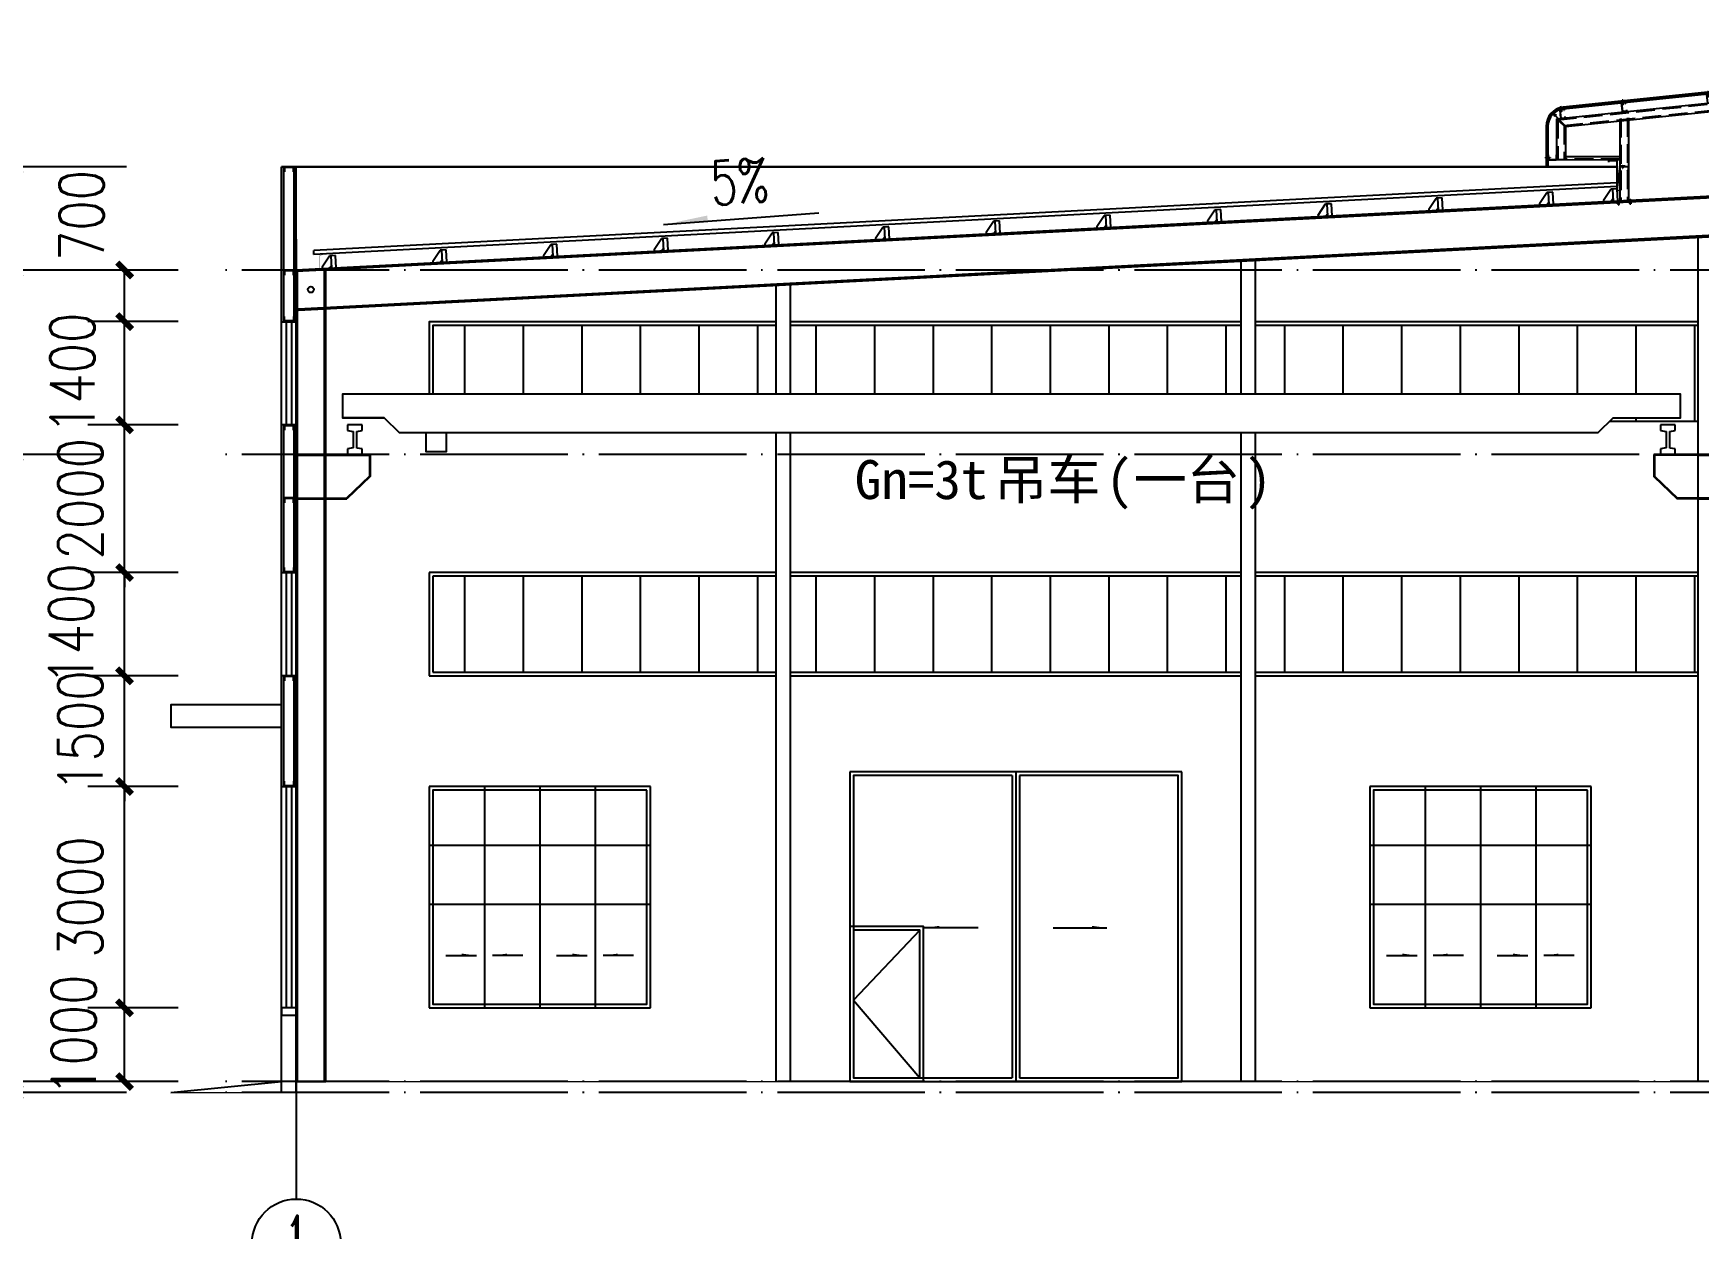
# Model space of a CAD drawing. Extents: x -21908402 to 2288787, y 79687 to 5079726.
# Drawn here: x 2107149 to 2129722, y 140868 to 157070 of the extents above; entities that cross this region are included whole.
import ezdxf
from ezdxf.enums import TextEntityAlignment as Align

# ---------------------------------------------------------------- set-up
doc = ezdxf.new("R2010")
doc.units = 0
doc.header["$LTSCALE"] = 1000
for name, pattern in [('DASH', [0.35, 0.25, -0.1]), ('DASHDOT2', [0.5, 0.3, -0.1, 0, -0.1]), ('DOTE', [2.42, 2, -0.2, 0.02, -0.2]), ('HIDDEN2', [4.7625, 3.175, -1.5875])]:
    doc.linetypes.add(name, pattern=pattern)
doc.layers.get('0').update_dxf_attribs({"linetype": 'CONTINUOUS'})
doc.layers.get('DEFPOINTS').update_dxf_attribs({"linetype": 'CONTINUOUS'})
for name, color, linetype in [('AXIS', 3, 'CONTINUOUS'), ('AXIS_TEXT', 7, 'CONTINUOUS'), ('COLUMN', 9, 'CONTINUOUS'), ('DIM_LEAD', 3, 'CONTINUOUS'), ('DIM_SYMB', 3, 'CONTINUOUS'), ('DOTE', 1, 'DOTE'), ('E_LINE', 7, 'CONTINUOUS'), ('PUB_DIM', 3, 'CONTINUOUS'), ('PUB_TEXT', 7, 'CONTINUOUS'), ('WALL', 6, 'CONTINUOUS'), ('WINDOW', 94, 'CONTINUOUS'), ('填充', 8, 'CONTINUOUS'), ('彩板', 134, 'CONTINUOUS'), ('拉杆', 5, 'CONTINUOUS'), ('支座', 150, 'CONTINUOUS'), ('文字', 153, 'CONTINUOUS'), ('檩条', 4, 'CONTINUOUS'), ('窗', 144, 'CONTINUOUS'), ('自攻钉', 2, 'CONTINUOUS'), ('螺栓', 211, 'CONTINUOUS'), ('辅助线', 3, 'CONTINUOUS'), ('钢柱', 4, 'CONTINUOUS'), ('钢梁', 3, 'CONTINUOUS')]:
    doc.layers.add(name, color=color, linetype=linetype)
doc.styles.add('_TCH_AXIS', font='COMPLEX', dxfattribs={"bigfont": 'GBCBIG'})
doc.styles.add('_TCH_DIM', font='SIMPLEX', dxfattribs={"bigfont": 'GBCBIG'})
doc.styles.add('_TCH_DYN', font='')
doc.styles.add('COMPLEX', font='COMPLEX')
doc.styles.add('DIM_FONT', font='simplex.shx', dxfattribs={"width": 0.8})
doc.styles.get("Standard").update_dxf_attribs({"font": 'tssdeng.shx', "width": 0.7, "bigfont": 'hztxt.shx'})
doc.styles.add('TSSD_DIMENSION', font='txt.shx', dxfattribs={"width": 0.7, "bigfont": 'hztxt.shx'})
doc.styles.get('_TCH_DYN').set_extended_font_data('SimSun')
doc.dimstyles.new('DIMN200', dxfattribs={"dimscale": 2, "dimtxt": 300, "dimasz": 100, "dimexe": 250, "dimexo": 300, "dimgap": 150, "dimtad": 1, "dimdec": 0, "dimzin": 0, "dimtxsty": 'DIM_FONT', "dimblk": 'ARCHTICK', "dimcen": 0.09, "dimclrt": 7, "dimazin": 3, "dimtfac": 1, "dimtdec": 0, "dimtix": 1, "dimtmove": 0, "dimatfit": 3, "dimtolj": 1, "dimtzin": 0})
pattern_1 = [(135, (-100780.8598, -23111.6093), (-2.65165043, -2.65165043), [])]

# ---------------------------------------------------------------- blocks, each defined once
blk = doc.blocks.new('HHGG')
at = {"layer": 'DIM_SYMB'}
for points in [[(2153849, 173678), (2153649, 173678), (2153649, 173704)], [(2154063, 173678), (2154263, 173678), (2154263, 173704)], [(2155349, 173678), (2155149, 173678), (2155149, 173704)], [(2155563, 173678), (2155763, 173678), (2155763, 173704)]]:
    blk.add_hatch(color=256, dxfattribs=at).paths.add_polyline_path(points)
for points in [[(2153434, 173678), (2153849, 173678)], [(2154478, 173678), (2154063, 173678)], [(2154934, 173678), (2155349, 173678)], [(2155978, 173678), (2155563, 173678)]]:
    blk.add_lwpolyline(points, dxfattribs=at)
at = {"layer": 'WINDOW'}
for p, q in [((2153206, 175969), (2156206, 175969)), ((2153206, 172969), (2153206, 175969)), ((2153956, 175969), (2153956, 172969)), ((2154706, 175969), (2154706, 172969)), ((2155456, 175969), (2155456, 172969)), ((2156206, 175969), (2156206, 172969)), ((2153206, 175169), (2156206, 175169)), ((2153206, 174369), (2156206, 174369)), ((2156206, 172969), (2153206, 172969))]:
    blk.add_line(p, q, dxfattribs=at)
blk.add_lwpolyline([(2153256, 175919), (2156156, 175919), (2156156, 173019), (2153256, 173019)], close=True, dxfattribs=at)
blk = doc.blocks.new('M4542')
at = {"layer": 'DIM_SYMB'}
for points in [[(2318366, 166331), (2318566, 166331), (2318566, 166357)], [(2320839, 166331), (2320639, 166331), (2320639, 166357)]]:
    blk.add_hatch(color=256, dxfattribs=at).paths.add_polyline_path(points)
blk.add_lwpolyline([(2318303, 166297), (2317403, 165349), (2318303, 164297)])
for points in [[(2319094, 166331), (2318366, 166331)], [(2320111, 166331), (2320839, 166331)]]:
    blk.add_lwpolyline(points, dxfattribs=at)
at = {"layer": 'WINDOW'}
for p, q in [((2321853, 168447), (2317353, 168447)), ((2317353, 168447), (2317353, 164247)), ((2319553, 168397), (2319553, 164297)), ((2319603, 168447), (2319603, 164247)), ((2319653, 168397), (2319653, 164297)), ((2321853, 164247), (2321853, 168447)), ((2317353, 164247), (2321853, 164247))]:
    blk.add_line(p, q, dxfattribs=at)
for points in [[(2319553, 168397), (2317403, 168397), (2317403, 164297), (2319553, 164297)], [(2319653, 164297), (2321803, 164297), (2321803, 168397), (2319653, 168397)]]:
    blk.add_lwpolyline(points, dxfattribs=at)
for points in [[(2317353, 164247), (2318353, 164247), (2318353, 166347), (2317353, 166347)], [(2317403, 164297), (2318303, 164297), (2318303, 166297), (2317403, 166297)]]:
    blk.add_lwpolyline(points, close=True, dxfattribs=at)
blk = doc.blocks.new('JKL')
at = {"layer": 'DIM_LEAD'}
for p, q in [((1698022, -2193689), (1698032, -2193689)), ((1698022, -2193759), (1698022, -2193689)), ((1698162, -2193759), (1698022, -2193759)), ((1698032, -2193749), (1698032, -2193689)), ((1698152, -2193749), (1698032, -2193749)), ((1698152, -2193689), (1698162, -2193689)), ((1698152, -2193689), (1698152, -2193749)), ((1698162, -2193689), (1698162, -2193759))]:
    blk.add_line(p, q, dxfattribs=at)
blk = doc.blocks.new('螺栓')
at = {"layer": '螺栓'}
h = blk.add_hatch(dxfattribs=at)
h.set_pattern_fill('ANSI31', color=256, scale=30, angle=90, style=0)
h.set_pattern_definition(pattern_1)
h.paths.add_polyline_path([(43, 21), (49, 21), (62, 30), (43, 30)])
h = blk.add_hatch(dxfattribs=at)
h.set_pattern_fill('ANSI31', color=256, scale=30, angle=90, style=0)
h.set_pattern_definition(pattern_1)
h.paths.add_polyline_path([(43, 0), (43, -21), (49, -21), (62, -30), (172, -30), (172, 0)])
h.paths.add_polyline_path([(172, 0), (172, 30), (62, 30), (49, 21), (43, 21), (43, 0)])
h = blk.add_hatch(dxfattribs=at)
h.set_pattern_fill('ANSI31', color=256, scale=30, angle=90, style=0)
h.set_pattern_definition(pattern_1)
h.paths.add_polyline_path([(49, -21), (43, -21), (43, -30), (62, -30)])
at = {"layer": '螺栓', "color": 1, "linetype": 'DASHDOT2'}
blk.add_line((256, 0), (-89, 0), dxfattribs=at)
at = {"layer": '螺栓', "color": 3}
for p, q in [((-62, 30), (-71, 21)), ((-71, -21), (-71, 21)), ((-62, 30), (-62, -30)), ((0, 30), (-62, 30)), ((0, -51), (0, 51)), ((9, 60), (38, 60)), ((9, 30), (38, 30)), ((38, -60), (38, 60)), ((38, 45), (40, 45)), ((43, -42), (43, 42)), ((49, 21), (62, 30)), ((172, -42), (172, 42)), ((177, 45), (175, 45)), ((177, -60), (177, 60)), ((206, 60), (177, 60)), ((206, 30), (177, 30)), ((215, -51), (215, 51)), ((-71, -21), (-62, -30)), ((0, -30), (-62, -30)), ((9, -30), (38, -30)), ((9, -60), (38, -60)), ((38, -45), (40, -45)), ((49, -21), (62, -30)), ((177, -45), (175, -45)), ((206, -30), (177, -30)), ((206, -60), (177, -60))]:
    blk.add_line(p, q, dxfattribs=at)
at = {"layer": '螺栓', "color": 3, "linetype": 'HIDDEN2'}
for p, q in [((49, 21), (-62, 21)), ((49, -21), (-62, -21))]:
    blk.add_line(p, q, dxfattribs=at)
at = {"layer": '螺栓', "color": 132}
for p, q in [((172, 30), (9, 30)), ((172, -30), (9, -30))]:
    blk.add_line(p, q, dxfattribs=at)
at = {"layer": '螺栓', "color": 3}
for centre, radius, start, end in [((9, 51), 9, 90, 180), ((9, 39), 9, 180, 270), ((9, 21), 9, 90, 180), ((40, 42), 3, 0, 90), ((175, 42), 3, 90, 180), ((206, 51), 9, 0, 90), ((206, 39), 9, 270, 0), ((206, 21), 9, 0, 90), ((9, -21), 9, 180, 270), ((9, -39), 9, 90, 180), ((9, -51), 9, 180, 270), ((40, -42), 3, 270, 0), ((175, -42), 3, 180, 270), ((206, -21), 9, 270, 0), ((206, -39), 9, 0, 90), ((206, -51), 9, 270, 0)]:
    blk.add_arc(centre, radius, start, end, dxfattribs=at)
at = {"layer": '螺栓', "color": 3, "text_generation_flag": 4, "flags": 9}
for tag in ['YSIZE', 'XSIZE']:
    blk.add_attdef(tag, (177, 0), '', height=1.5, rotation=180, dxfattribs=at)
blk = doc.blocks.new('C150')
for p, q in [((0, 143), (0, 7)), ((2, 143), (2, 7)), ((7, 150), (68, 150)), ((7, 148), (68, 148)), ((7, 2), (68, 2)), ((7, 0), (68, 0)), ((73, 143), (73, 130)), ((73, 130), (75, 130)), ((73, 20), (73, 7)), ((73, 20), (75, 20)), ((75, 143), (75, 130)), ((75, 20), (75, 7))]:
    blk.add_line(p, q)
for centre, radius, start, end in [((7, 143), 7, 90, 180), ((7, 7), 7, 180, 270), ((7, 143), 5, 90, 180), ((7, 7), 5, 180, 270), ((68, 143), 7, 0, 90), ((68, 143), 5, 0, 90), ((68, 7), 7, 270, 0), ((68, 7), 5, 270, 0)]:
    blk.add_arc(centre, radius, start, end)
blk = doc.blocks.new('自攻钉')
at = {"layer": '自攻钉'}
for p, q in [((-63, 13), (-63, 0)), ((63, 13), (-63, 13)), ((-63, 0), (63, 0)), ((-51, 57), (-51, 13)), ((51, 57), (-51, 57)), ((-25, 13), (-25, 57)), ((-25, 0), (-25, -81)), ((25, 57), (25, 13)), ((25, 0), (25, -81)), ((51, 13), (51, 57)), ((63, 0), (63, 13)), ((-25, -81), (-19, -87)), ((-19, -87), (-25, -94)), ((-25, -94), (-19, -100)), ((-19, -100), (-25, -106)), ((-25, -106), (-19, -113)), ((-19, -113), (-25, -119)), ((-25, -119), (-19, -125)), ((-19, -125), (-25, -132)), ((-25, -132), (-19, -138)), ((-19, -138), (-25, -144)), ((-25, -144), (-19, -151)), ((-19, -151), (-25, -157)), ((-25, -157), (-19, -163)), ((-19, -163), (-25, -170)), ((-25, -170), (-19, -176)), ((-19, -176), (-25, -182)), ((-25, -182), (-19, -189)), ((-19, -189), (-25, -195)), ((-25, -195), (-19, -201)), ((-19, -201), (-25, -208)), ((-25, -208), (-19, -214)), ((-19, -214), (-25, -220)), ((-25, -220), (-19, -227)), ((-19, -227), (-25, -233)), ((-25, -233), (-19, -239)), ((-19, -239), (-25, -246)), ((-25, -246), (-19, -252)), ((-19, -252), (-25, -258)), ((-25, -258), (-19, -265)), ((-19, -265), (-25, -271)), ((-25, -271), (-19, -277)), ((-19, -277), (-25, -284)), ((-25, -284), (-19, -290)), ((-19, -290), (-25, -296)), ((-25, -296), (-19, -303)), ((-19, -303), (-25, -309)), ((-25, -309), (-19, -315)), ((-19, -315), (-25, -322)), ((-25, -322), (-19, -328)), ((-19, -328), (-25, -334)), ((-25, -334), (-19, -341)), ((-19, -341), (-25, -347)), ((-25, -347), (-19, -353)), ((-19, -353), (-25, -360)), ((-25, -360), (-19, -366)), ((-19, -366), (-25, -372)), ((-25, -372), (-19, -379)), ((-19, -379), (-25, -385)), ((-25, -385), (-19, -391)), ((-19, -391), (-25, -398)), ((-25, -398), (-19, -404)), ((-19, -404), (-25, -410)), ((-25, -410), (-19, -417)), ((-19, -417), (-25, -423)), ((-25, -423), (-19, -429)), ((-19, -429), (-25, -436)), ((-25, -436), (-19, -442)), ((-19, -442), (-25, -448)), ((-25, -448), (-19, -455)), ((-19, -455), (-25, -461)), ((-25, -461), (-19, -467)), ((-19, -467), (-25, -473)), ((-25, -473), (-19, -480)), ((-19, -480), (-25, -486)), ((-25, -486), (-19, -492)), ((-19, -492), (-25, -499)), ((0, -526), (-25, -499)), ((0, -526), (25, -499)), ((25, -81), (19, -87)), ((19, -87), (25, -94)), ((25, -94), (19, -100)), ((19, -100), (25, -106)), ((25, -106), (19, -113)), ((19, -113), (25, -119)), ((25, -119), (19, -125)), ((19, -125), (25, -132)), ((25, -132), (19, -138)), ((19, -138), (25, -144)), ((25, -144), (19, -151)), ((19, -151), (25, -157)), ((25, -157), (19, -163)), ((19, -163), (25, -170)), ((25, -170), (19, -176)), ((19, -176), (25, -182)), ((25, -182), (19, -189)), ((19, -189), (25, -195)), ((25, -195), (19, -201)), ((19, -201), (25, -208)), ((25, -208), (19, -214)), ((19, -214), (25, -220)), ((25, -220), (19, -227)), ((19, -227), (25, -233)), ((25, -233), (19, -239)), ((19, -239), (25, -246)), ((25, -246), (19, -252)), ((19, -252), (25, -258)), ((25, -258), (19, -265)), ((19, -265), (25, -271)), ((25, -271), (19, -277)), ((19, -277), (25, -284)), ((25, -284), (19, -290)), ((19, -290), (25, -296)), ((25, -296), (19, -303)), ((19, -303), (25, -309)), ((25, -309), (19, -315)), ((19, -315), (25, -322)), ((25, -322), (19, -328)), ((19, -328), (25, -334)), ((25, -334), (19, -341)), ((19, -341), (25, -347)), ((25, -347), (19, -353)), ((19, -353), (25, -360)), ((25, -360), (19, -366)), ((19, -366), (25, -372)), ((25, -372), (19, -379)), ((19, -379), (25, -385)), ((25, -385), (19, -391)), ((19, -391), (25, -398)), ((25, -398), (19, -404)), ((19, -404), (25, -410)), ((25, -410), (19, -417)), ((19, -417), (25, -423)), ((25, -423), (19, -429)), ((19, -429), (25, -436)), ((25, -436), (19, -442)), ((19, -442), (25, -448)), ((25, -448), (19, -455)), ((19, -455), (25, -461)), ((25, -461), (19, -467)), ((19, -467), (25, -473)), ((25, -473), (19, -480)), ((19, -480), (25, -486)), ((25, -486), (19, -492)), ((19, -492), (25, -499))]:
    blk.add_line(p, q, dxfattribs=at)
at = {"layer": '自攻钉', "color": 1}
for p, q in [((-25, -94), (25, -94)), ((-25, -106), (25, -106)), ((-25, -119), (25, -119)), ((-25, -132), (25, -132)), ((-25, -144), (25, -144)), ((-25, -157), (25, -157)), ((-25, -170), (25, -170)), ((-25, -182), (25, -182)), ((-25, -195), (25, -195)), ((-25, -208), (25, -208)), ((-25, -220), (25, -220)), ((-25, -233), (25, -233)), ((-25, -246), (25, -246)), ((-25, -258), (25, -258)), ((-25, -271), (25, -271)), ((-25, -284), (25, -284)), ((-25, -296), (25, -296)), ((-25, -309), (25, -309)), ((-25, -322), (25, -322)), ((-25, -334), (25, -334)), ((-25, -347), (25, -347)), ((-25, -360), (25, -360)), ((-25, -372), (25, -372)), ((-25, -385), (25, -385)), ((-25, -398), (25, -398)), ((-25, -410), (25, -410)), ((-25, -423), (25, -423)), ((-25, -436), (25, -436)), ((-25, -448), (25, -448)), ((-25, -461), (25, -461)), ((-25, -473), (25, -473)), ((-25, -486), (25, -486)), ((-25, -499), (25, -499)), ((-19, -87), (19, -87)), ((-19, -100), (19, -100)), ((-19, -113), (19, -113)), ((-19, -125), (19, -125)), ((-19, -138), (19, -138)), ((-19, -151), (19, -151)), ((-19, -163), (19, -163)), ((-19, -176), (19, -176)), ((-19, -189), (19, -189)), ((-19, -201), (19, -201)), ((-19, -214), (19, -214)), ((-19, -227), (19, -227)), ((-19, -239), (19, -239)), ((-19, -252), (19, -252)), ((-19, -265), (19, -265)), ((-19, -277), (19, -277)), ((-19, -290), (19, -290)), ((-19, -303), (19, -303)), ((-19, -315), (19, -315)), ((-19, -328), (19, -328)), ((-19, -341), (19, -341)), ((-19, -353), (19, -353)), ((-19, -366), (19, -366)), ((-19, -379), (19, -379)), ((-19, -391), (19, -391)), ((-19, -404), (19, -404)), ((-19, -417), (19, -417)), ((-19, -429), (19, -429)), ((-19, -442), (19, -442)), ((-19, -455), (19, -455)), ((-19, -467), (19, -467)), ((-19, -480), (19, -480)), ((-19, -492), (19, -492)), ((0, -526), (-16, -499)), ((0, -526), (-7, -499)), ((0, -526), (7, -499)), ((0, -526), (16, -499))]:
    blk.add_line(p, q, dxfattribs=at)
at = {"layer": '自攻钉'}
for centre, start, end in [((-44, 38), 0, 90), ((44, 38), 90, 180)]:
    blk.add_arc(centre, 19, start, end, dxfattribs=at)
blk = doc.blocks.new('_OPEN30')
at = {"color": 0, "linetype": 'BYBLOCK'}
for p, q in [((-1, 0.27), (0, 0)), ((0, 0), (-1, -0.27)), ((0, 0), (-1, 0))]:
    blk.add_line(p, q, dxfattribs=at)
blk = doc.blocks.new('GHH')
for points in [[(1638125, -2313633), (1638125, -2313612), (1638233, -2313612), (1638234, -2314003)], [(1640934, -2313633), (1640934, -2313612), (1640827, -2313612), (1640825, -2314003)], [(1640827, -2313612), (1640861, -2313612), (1640934, -2313612), (1640934, -2313633)]]:
    blk.add_lwpolyline(points)
at = {"color": 0, "linetype": 'BYBLOCK', "ltscale": 50}
for p in [(1637390, -2312984), (1641669, -2312984)]:
    blk.add_point(p, dxfattribs=at)
at = {"layer": '彩板'}
for p, q in [((1637517, -2312901), (1639530, -2312693)), ((1637520, -2312924), (1639530, -2312717)), ((1641542, -2312901), (1639530, -2312693)), ((1641539, -2312924), (1639530, -2312717)), ((1637291, -2313156), (1637291, -2313680)), ((1637315, -2313049), (1637315, -2313680)), ((1641745, -2313049), (1641745, -2313680)), ((1641768, -2313156), (1641768, -2313680)), ((1637291, -2313680), (1637315, -2313680)), ((1641768, -2313680), (1641745, -2313680)), ((1638254, -2314003), (1638254, -2314018)), ((1640806, -2314003), (1640806, -2314018))]:
    blk.add_line(p, q, dxfattribs=at)
at = {"layer": '彩板', "color": 101}
for p, q in [((1640827, -2313604), (1640825, -2314003)), ((1638271, -2313686), (1638234, -2314003)), ((1638346, -2313686), (1638271, -2313686)), ((1638344, -2313705), (1638344, -2313705)), ((1638344, -2313705), (1638344, -2313705)), ((1640714, -2313686), (1640789, -2313686)), ((1640715, -2313705), (1640715, -2313705)), ((1640715, -2313705), (1640715, -2313705)), ((1640825, -2314003), (1641010, -2314045))]:
    blk.add_line(p, q, dxfattribs=at)
at = {"layer": '彩板'}
for centre, radius, start, end in [((1637548, -2313156), 256, 96.8428, 180), ((1637548, -2313156), 233, 96.8428, 180), ((1641511, -2313156), 233, 0, 83.1572), ((1641511, -2313156), 233, 0, 83.1572), ((1641511, -2313156), 256, 0, 83.1572), ((1641511, -2313156), 256, 0, 83.1572)]:
    blk.add_arc(centre, radius, start, end, dxfattribs=at)
at = {"layer": '拉杆'}
for p, q in [((1637834, -2314173), (1637835, -2314173)), ((1637835, -2314173), (1637838, -2314173)), ((1637838, -2314172), (1637838, -2314173)), ((1637840, -2314172), (1637841, -2314173)), ((1637841, -2314173), (1637844, -2314172)), ((1637844, -2314172), (1637844, -2314172)), ((1641215, -2314172), (1641216, -2314172)), ((1641218, -2314173), (1641216, -2314172)), ((1641219, -2314172), (1641218, -2314173)), ((1641221, -2314172), (1641222, -2314173)), ((1641224, -2314173), (1641222, -2314173)), ((1641225, -2314173), (1641224, -2314173))]:
    blk.add_line(p, q, dxfattribs=at)
at = {"layer": '支座'}
for points in [[(1638459, -2314155), (1638202, -2314171), (1638202, -2314157), (1638459, -2314141), (1638459, -2314155)], [(1640600, -2314155), (1640857, -2314171), (1640857, -2314157), (1640600, -2314141), (1640600, -2314155)]]:
    blk.add_lwpolyline(points, close=True, dxfattribs=at)
at = {"layer": '窗', "ltscale": 0.1}
for q in [(1637517, -2312901), (1641542, -2312901)]:
    blk.add_line((1639530, -2312693), q, dxfattribs=at)
at = {"layer": '辅助线'}
for p, q in [((1637548, -2313156), (1637421, -2313019)), ((1641511, -2313156), (1641638, -2313019))]:
    blk.add_line(p, q, dxfattribs=at)
at = {"layer": '钢柱'}
for p, q in [((1638272, -2313056), (1638272, -2314153)), ((1638388, -2313042), (1638389, -2314145)), ((1640671, -2313042), (1640670, -2314145)), ((1640788, -2313056), (1640788, -2314153))]:
    blk.add_line(p, q, dxfattribs=at)
at = {"layer": '钢柱', "linetype": 'DASH'}
for p, q in [((1638287, -2313054), (1638287, -2314152)), ((1638373, -2313044), (1638373, -2314146)), ((1640687, -2313044), (1640686, -2314146)), ((1640772, -2313054), (1640772, -2314152))]:
    blk.add_line(p, q, dxfattribs=at)
at = {"layer": '钢梁'}
for p, q in [((1637431, -2313056), (1639530, -2312838)), ((1637548, -2313160), (1639530, -2312955)), ((1641628, -2313056), (1639530, -2312838)), ((1639530, -2312838), (1639530, -2312955)), ((1639530, -2312955), (1639530, -2312838)), ((1639530, -2312955), (1639530, -2312838)), ((1641511, -2313160), (1639530, -2312955)), ((1637431, -2313056), (1637431, -2313603)), ((1637548, -2313160), (1637431, -2313056)), ((1637548, -2313160), (1637548, -2313603)), ((1641511, -2313160), (1641628, -2313056)), ((1641511, -2313160), (1641511, -2313603)), ((1641628, -2313056), (1641628, -2313603)), ((1637548, -2313603), (1637431, -2313603)), ((1638272, -2313564), (1637548, -2313564)), ((1638272, -2313605), (1637548, -2313603)), ((1638272, -2313605), (1637645, -2313603)), ((1640788, -2313564), (1641511, -2313564)), ((1640788, -2313605), (1641511, -2313603)), ((1640788, -2313605), (1641514, -2313603)), ((1641511, -2313603), (1641628, -2313603))]:
    blk.add_line(p, q, dxfattribs=at)
at = {"layer": '钢梁', "linetype": 'DASH'}
for p, q in [((1637447, -2313070), (1639530, -2312853)), ((1637532, -2313146), (1639530, -2312939)), ((1641612, -2313070), (1639530, -2312853)), ((1641527, -2313146), (1639530, -2312939)), ((1637447, -2313070), (1637447, -2313603)), ((1637532, -2313146), (1637532, -2313603)), ((1641527, -2313146), (1641527, -2313603)), ((1641612, -2313070), (1641612, -2313603)), ((1638272, -2313594), (1637548, -2313594)), ((1640788, -2313594), (1641511, -2313594))]:
    blk.add_line(p, q, dxfattribs=at)
for p in [(1639530, -2312955), (1637548, -2313156), (1641511, -2313156)]:
    blk.add_point(p, dxfattribs=at)
at = {"layer": '檩条', "ltscale": 50, "yscale": 0.7710029217414558, "zscale": 0.771002921304}
for p, xscale, rotation in [((1639439, -2312849), 0.771002921592354, 6.842773414005274), ((1637486, -2313049), 0.771002921592354, 6.842773414005274), ((1638306, -2312958), 0.771002921592354, 6.842773414005274), ((1637431, -2313601), 0.7710029217414558, 90), ((1641629, -2313601), -0.7710029217414558, 270), ((1640672, -2313689), 0.7710029217414558, 270)]:
    blk.add_blockref('C150', p, dxfattribs=dict(at, xscale=xscale, rotation=rotation))
at = {"layer": '檩条', "ltscale": 50, "extrusion": (0, 0, -1), "yscale": 0.7710029217414558, "zscale": -0.771002921304}
for p, xscale, rotation in [((-1639620, -2312849), 0.771002921592354, 6.842773414005274), ((-1640755, -2312960), 0.771002921592354, 6.842773414005275), ((-1641573, -2313049), 0.771002921592354, 6.842773414005274), ((-1641629, -2313601), 0.7710029217414558, 90), ((-1638387, -2313689), 0.7710029217414558, 270)]:
    blk.add_blockref('C150', p, dxfattribs=dict(at, xscale=xscale, rotation=rotation))
at = {"layer": '自攻钉', "yscale": 0.1087799998931587, "zscale": 0.10878}
for p, xscale, rotation in [((1639444, -2312705), 0.1087800001548942, 4.884019696281012), ((1637491, -2312905), 0.1087800001548942, 4.884019696281012), ((1638311, -2312813), 0.1087800001548942, 4.884019696281012), ((1637290, -2313573), 0.1087799998931587, 90), ((1641770, -2313573), -0.1087799998931587, 270)]:
    blk.add_blockref('自攻钉', p, dxfattribs=dict(at, xscale=xscale, rotation=rotation))
at = {"layer": '自攻钉', "extrusion": (0, 0, -1), "yscale": 0.1087799998931587, "zscale": -0.10878}
for p, xscale, rotation in [((-1639615, -2312705), 0.1087800001548942, 4.884019696281012), ((-1640750, -2312816), 0.1087800001548942, 4.884019696281012), ((-1641568, -2312905), 0.1087800001548942, 4.884019696281012), ((-1641770, -2313573), 0.1087799998931587, 90)]:
    blk.add_blockref('自攻钉', p, dxfattribs=dict(at, xscale=xscale, rotation=rotation))
at = {"layer": '自攻钉', "xscale": 0.05438999994657934, "yscale": 0.05439000017940998, "zscale": 0.05438999999999992}
blk.add_blockref('自攻钉', (1638310, -2313686), dxfattribs=at)
at = {"layer": '自攻钉', "extrusion": (0, 0, -1), "xscale": 0.05438999994657934, "yscale": 0.05439000017940998, "zscale": -0.05438999999999992}
blk.add_blockref('自攻钉', (-1640749, -2313686), dxfattribs=at)
at = {"layer": '螺栓', "xscale": 0.1864800001462019, "yscale": 0.1864800001494586, "zscale": 0.1864799999999998, "rotation": 94.92614136749906}
for p in [(1638255, -2314187), (1638412, -2314176)]:
    blk.add_blockref('螺栓', p, dxfattribs=at)
at = {"layer": '螺栓', "extrusion": (0, 0, -1), "xscale": 0.1864800001462019, "yscale": 0.1864800001494586, "zscale": -0.1864799999999998, "rotation": 94.92614136749906}
for p in [(-1640647, -2314176), (-1640805, -2314187)]:
    blk.add_blockref('螺栓', p, dxfattribs=at)
at = {"layer": '辅助线', "xscale": 46.62000001405153, "yscale": 46.6200000140816, "zscale": 46.62, "rotation": 132.6752346925294}
blk.add_blockref('_OPEN30', (1637390, -2312984), dxfattribs=at)
at = {"layer": '辅助线', "extrusion": (0, 0, -1), "xscale": 46.62000001405153, "yscale": 46.6200000140816, "zscale": -46.62, "rotation": 132.6752346925294}
blk.add_blockref('_OPEN30', (-1641669, -2312984), dxfattribs=at)
at = {"layer": '文字', "style": 'TSSD_DIMENSION', "oblique": 360, "width": 0.7}
blk.add_text('R300', height=52.4, rotation=47.3248, dxfattribs=at).set_placement((1641508, -2313296))
blk = doc.blocks.new('GHJK')
at = {"color": 3}
for p, q in [((899937, 99419), (900937, 99419)), ((899937, 99409), (900937, 99409)), ((899937, 98829), (900621, 98829)), ((899937, 98819), (900621, 98819))]:
    blk.add_line(p, q, dxfattribs=at)
for points in [[(900927, 99419), (900927, 99124), (900615, 98827)], [(900937, 99419), (900937, 99119), (900621, 98819)]]:
    blk.add_lwpolyline(points, dxfattribs=at)
blk = doc.blocks.new('14567')
at = {"color": 2}
for p, q in [((1686726, -2189448), (1686796, -2189448)), ((1686726, -2189588), (1686726, -2189448)), ((1686776, -2189588), (1686776, -2189448)), ((1686803, -2189588), (1686776, -2189552)), ((1686886, -2189568), (1686796, -2189448)), ((1686886, -2189588), (1686726, -2189588)), ((1686886, -2189568), (1686886, -2189588))]:
    blk.add_line(p, q, dxfattribs=at)
blk = doc.blocks.new('_ARCHTICK')
at = {"color": 0, "linetype": 'BYBLOCK', "const_width": 0.4}
blk.add_lwpolyline([(-0.5, -0.5), (0.5, 0.5)], dxfattribs=at)
blk = doc.blocks.new('*D111')
at = {"layer": 'DEFPOINTS', "color": 0}
for p in [(2108387, 143862), (2109714, 143862), (2109714, 142862)]:
    blk.add_point(p, dxfattribs=at)
at = {"layer": 'PUB_DIM', "color": 0}
for p, q in [((2109114, 143862), (2107887, 143862)), ((2108387, 142862), (2108387, 143862)), ((2109114, 142862), (2107887, 142862))]:
    blk.add_line(p, q, dxfattribs=at)
at = {"layer": 'PUB_DIM', "color": 0, "xscale": 200, "yscale": 200, "zscale": 200}
for p, rotation in [((2108387, 143862), 90), ((2108387, 142862), 270)]:
    blk.add_blockref('_ARCHTICK', p, dxfattribs=dict(at, rotation=rotation))
at = {"layer": 'PUB_DIM', "color": 7, "insert": (2107697, 143491), "char_height": 600, "attachment_point": 5, "rotation": 90, "style": 'DIM_FONT'}
blk.add_mtext('\\A1;1000', dxfattribs=at)
blk = doc.blocks.new('*D112')
at = {"layer": 'DEFPOINTS', "color": 0}
for p in [(2108387, 146862), (2109714, 146862), (2109714, 143862)]:
    blk.add_point(p, dxfattribs=at)
at = {"layer": 'PUB_DIM', "color": 0}
for p, q in [((2109114, 146862), (2107887, 146862)), ((2108387, 143862), (2108387, 146862)), ((2109114, 143862), (2107887, 143862))]:
    blk.add_line(p, q, dxfattribs=at)
at = {"layer": 'PUB_DIM', "color": 0, "xscale": 200, "yscale": 200, "zscale": 200}
for p, rotation in [((2108387, 146862), 90), ((2108387, 143862), 270)]:
    blk.add_blockref('_ARCHTICK', p, dxfattribs=dict(at, rotation=rotation))
at = {"layer": 'PUB_DIM', "color": 7, "insert": (2107787, 145362), "char_height": 600, "attachment_point": 5, "rotation": 90, "style": 'DIM_FONT'}
blk.add_mtext('\\A1;3000', dxfattribs=at)
blk = doc.blocks.new('*D113')
at = {"layer": 'DEFPOINTS', "color": 0}
for p in [(2108387, 148362), (2109714, 148362), (2109714, 146862)]:
    blk.add_point(p, dxfattribs=at)
at = {"layer": 'PUB_DIM', "color": 0}
for p, q in [((2108387, 148362), (2108387, 148562)), ((2109114, 148362), (2107887, 148362)), ((2108387, 146862), (2108387, 148362)), ((2109114, 146862), (2107887, 146862)), ((2108387, 146862), (2108387, 146662))]:
    blk.add_line(p, q, dxfattribs=at)
at = {"layer": 'PUB_DIM', "color": 0, "xscale": 200, "yscale": 200, "zscale": 200}
for p, rotation in [((2108387, 148362), 270), ((2108387, 146862), 90)]:
    blk.add_blockref('_ARCHTICK', p, dxfattribs=dict(at, rotation=rotation))
at = {"layer": 'PUB_DIM', "color": 7, "insert": (2107787, 147612), "char_height": 600, "attachment_point": 5, "rotation": 90, "style": 'DIM_FONT'}
blk.add_mtext('\\A1;1500', dxfattribs=at)
blk = doc.blocks.new('*D114')
at = {"layer": 'DEFPOINTS', "color": 0}
for p in [(2108387, 149762), (2109714, 149762), (2109714, 148362)]:
    blk.add_point(p, dxfattribs=at)
at = {"layer": 'PUB_DIM', "color": 0}
for p, q in [((2109114, 149762), (2107887, 149762)), ((2108387, 148362), (2108387, 149762)), ((2109114, 148362), (2107887, 148362))]:
    blk.add_line(p, q, dxfattribs=at)
at = {"layer": 'PUB_DIM', "color": 0, "xscale": 200, "yscale": 200, "zscale": 200}
for p, rotation in [((2108387, 149762), 90), ((2108387, 148362), 270)]:
    blk.add_blockref('_ARCHTICK', p, dxfattribs=dict(at, rotation=rotation))
at = {"layer": 'PUB_DIM', "color": 7, "insert": (2107661, 149062), "char_height": 600, "attachment_point": 5, "rotation": 90, "style": 'DIM_FONT'}
blk.add_mtext('\\A1;1400', dxfattribs=at)
blk = doc.blocks.new('*D115')
at = {"layer": 'DEFPOINTS', "color": 0}
for p in [(2108387, 151762), (2109714, 151762), (2109714, 149762)]:
    blk.add_point(p, dxfattribs=at)
at = {"layer": 'PUB_DIM', "color": 0}
for p, q in [((2108387, 151762), (2108387, 151962)), ((2109114, 151762), (2107887, 151762)), ((2108387, 149762), (2108387, 151762)), ((2109114, 149762), (2107887, 149762)), ((2108387, 149762), (2108387, 149562))]:
    blk.add_line(p, q, dxfattribs=at)
at = {"layer": 'PUB_DIM', "color": 0, "xscale": 200, "yscale": 200, "zscale": 200}
for p, rotation in [((2108387, 151762), 270), ((2108387, 149762), 90)]:
    blk.add_blockref('_ARCHTICK', p, dxfattribs=dict(at, rotation=rotation))
at = {"layer": 'PUB_DIM', "color": 7, "insert": (2107787, 150762), "char_height": 600, "attachment_point": 5, "rotation": 90, "style": 'DIM_FONT'}
blk.add_mtext('\\A1;2000', dxfattribs=at)
blk = doc.blocks.new('*D116')
at = {"layer": 'DEFPOINTS', "color": 0}
for p in [(2108387, 153162), (2109714, 153162), (2109714, 151762)]:
    blk.add_point(p, dxfattribs=at)
at = {"layer": 'PUB_DIM', "color": 0}
for p, q in [((2109114, 153162), (2107887, 153162)), ((2108387, 151762), (2108387, 153162)), ((2109114, 151762), (2107887, 151762))]:
    blk.add_line(p, q, dxfattribs=at)
at = {"layer": 'PUB_DIM', "color": 0, "xscale": 200, "yscale": 200, "zscale": 200}
for p, rotation in [((2108387, 153162), 90), ((2108387, 151762), 270)]:
    blk.add_blockref('_ARCHTICK', p, dxfattribs=dict(at, rotation=rotation))
at = {"layer": 'PUB_DIM', "color": 7, "insert": (2107680, 152462), "char_height": 600, "attachment_point": 5, "rotation": 90, "style": 'DIM_FONT'}
blk.add_mtext('\\A1;1400', dxfattribs=at)
blk = doc.blocks.new('*D117')
at = {"layer": 'DEFPOINTS', "color": 0}
for p in [(2108387, 153862), (2109714, 153862), (2109714, 153162)]:
    blk.add_point(p, dxfattribs=at)
at = {"layer": 'PUB_DIM', "color": 0}
for p, q in [((2109114, 153862), (2107887, 153862)), ((2108387, 153162), (2108387, 153862)), ((2109114, 153162), (2107887, 153162))]:
    blk.add_line(p, q, dxfattribs=at)
at = {"layer": 'PUB_DIM', "color": 0, "xscale": 200, "yscale": 200, "zscale": 200}
for p, rotation in [((2108387, 153862), 90), ((2108387, 153162), 270)]:
    blk.add_blockref('_ARCHTICK', p, dxfattribs=dict(at, rotation=rotation))
at = {"layer": 'PUB_DIM', "color": 7, "insert": (2107804, 154602), "char_height": 600, "attachment_point": 5, "rotation": 90, "style": 'DIM_FONT'}
blk.add_mtext('\\A1;700', dxfattribs=at)
blk = doc.blocks.new('*D118')
at = {"layer": 'DEFPOINTS', "color": 0}
for p in [(2105867, 155262), (2109014, 155262), (2109014, 142712)]:
    blk.add_point(p, dxfattribs=at)
at = {"layer": 'PUB_DIM', "color": 0}
for p, q in [((2108414, 155262), (2105367, 155262)), ((2105867, 142712), (2105867, 155262)), ((2108414, 142712), (2105367, 142712))]:
    blk.add_line(p, q, dxfattribs=at)
at = {"layer": 'PUB_DIM', "color": 0, "xscale": 200, "yscale": 200, "zscale": 200}
for p, rotation in [((2105867, 155262), 90), ((2105867, 142712), 270)]:
    blk.add_blockref('_ARCHTICK', p, dxfattribs=dict(at, rotation=rotation))
at = {"layer": 'PUB_DIM', "color": 7, "insert": (2105267, 148987), "char_height": 600, "attachment_point": 5, "rotation": 90, "style": 'DIM_FONT'}
blk.add_mtext('\\A1;12550', dxfattribs=at)
blk = doc.blocks.new('*D119')
at = {"layer": 'DEFPOINTS', "color": 0}
for p in [(2106890, 142862), (2108696, 142862), (2108696, 142712)]:
    blk.add_point(p, dxfattribs=at)
at = {"layer": 'PUB_DIM', "color": 0}
for p, q in [((2106890, 142862), (2106890, 143062)), ((2108096, 142862), (2106390, 142862)), ((2108096, 142712), (2106390, 142712)), ((2106890, 142712), (2106890, 142862)), ((2106890, 142712), (2106890, 142512))]:
    blk.add_line(p, q, dxfattribs=at)
at = {"layer": 'PUB_DIM', "color": 0, "xscale": 200, "yscale": 200, "zscale": 200}
for p, rotation in [((2106890, 142862), 270), ((2106890, 142712), 90)]:
    blk.add_blockref('_ARCHTICK', p, dxfattribs=dict(at, rotation=rotation))
at = {"layer": 'PUB_DIM', "color": 7, "insert": (2106200, 142012), "char_height": 600, "attachment_point": 5, "rotation": 90, "style": 'DIM_FONT'}
blk.add_mtext('\\A1;150', dxfattribs=at)
blk = doc.blocks.new('*D120')
at = {"layer": 'DEFPOINTS', "color": 0}
for p in [(2106890, 151362), (2108696, 151362), (2108696, 142862)]:
    blk.add_point(p, dxfattribs=at)
at = {"layer": 'PUB_DIM', "color": 0}
for p, q in [((2108096, 151362), (2106390, 151362)), ((2106890, 142862), (2106890, 151362)), ((2108096, 142862), (2106390, 142862))]:
    blk.add_line(p, q, dxfattribs=at)
at = {"layer": 'PUB_DIM', "color": 0, "xscale": 200, "yscale": 200, "zscale": 200}
for p, rotation in [((2106890, 151362), 90), ((2106890, 142862), 270)]:
    blk.add_blockref('_ARCHTICK', p, dxfattribs=dict(at, rotation=rotation))
at = {"layer": 'PUB_DIM', "color": 7, "insert": (2106290, 147112), "char_height": 600, "attachment_point": 5, "rotation": 90, "style": 'DIM_FONT'}
blk.add_mtext('\\A1;8500', dxfattribs=at)
blk = doc.blocks.new('*D121')
at = {"layer": 'DEFPOINTS', "color": 0}
for p in [(2106890, 153862), (2108696, 153862), (2108696, 151362)]:
    blk.add_point(p, dxfattribs=at)
at = {"layer": 'PUB_DIM', "color": 0}
for p, q in [((2108096, 153862), (2106390, 153862)), ((2106890, 151362), (2106890, 153862)), ((2108096, 151362), (2106390, 151362))]:
    blk.add_line(p, q, dxfattribs=at)
at = {"layer": 'PUB_DIM', "color": 0, "xscale": 200, "yscale": 200, "zscale": 200}
for p, rotation in [((2106890, 153862), 90), ((2106890, 151362), 270)]:
    blk.add_blockref('_ARCHTICK', p, dxfattribs=dict(at, rotation=rotation))
at = {"layer": 'PUB_DIM', "color": 7, "insert": (2106290, 152612), "char_height": 600, "attachment_point": 5, "rotation": 90, "style": 'DIM_FONT'}
blk.add_mtext('\\A1;2500', dxfattribs=at)
blk = doc.blocks.new('*D122')
at = {"layer": 'DEFPOINTS', "color": 0}
for p in [(2106890, 155262), (2108696, 155262), (2108696, 153862)]:
    blk.add_point(p, dxfattribs=at)
at = {"layer": 'PUB_DIM', "color": 0}
for p, q in [((2108096, 155262), (2106390, 155262)), ((2106890, 153862), (2106890, 155262)), ((2108096, 153862), (2106390, 153862))]:
    blk.add_line(p, q, dxfattribs=at)
at = {"layer": 'PUB_DIM', "color": 0, "xscale": 200, "yscale": 200, "zscale": 200}
for p, rotation in [((2106890, 155262), 90), ((2106890, 153862), 270)]:
    blk.add_blockref('_ARCHTICK', p, dxfattribs=dict(at, rotation=rotation))
at = {"layer": 'PUB_DIM', "color": 7, "insert": (2106200, 156162), "char_height": 600, "attachment_point": 5, "rotation": 90, "style": 'DIM_FONT'}
blk.add_mtext('\\A1;1400', dxfattribs=at)
blk = doc.blocks.new('_AXISO')
blk.add_circle((0, 0), 0.5)
at = {"layer": 'AXIS_TEXT', "style": 'COMPLEX', "width": 1.041667}
blk.add_attdef('A', text='', height=0.56, dxfattribs=at).set_placement((-0.25, -0.28), (0.25, -0.28), align=Align.FIT)

msp = doc.modelspace()

# ---------------------------------------------------------------- hatches: boundary and pattern name
at = {"layer": 'DIM_SYMB'}
msp.add_hatch(color=256, dxfattribs=at).paths.add_polyline_path([(2115692.5, 154475.6), (2116290.8, 154520.7), (2116284.8, 154600.5)])

# ---------------------------------------------------------------- linework, layer by layer
for p, q in [((2110514.3, 155261.8), (2128612.6, 155261.8)), ((2128612.6, 155261.8), (2110514.3, 155261.8))]:
    msp.add_line(p, q)
at = {"color": 1, "const_width": 4}
msp.add_lwpolyline([(2111115.3, 154080.6), (2111033.5, 154060.2), (2111033.5, 153887.7), (2110730.3, 153861.8), (2110730.3, 154269.2), (2110714.3, 154283.2)], dxfattribs=at)
at = {"color": 2}
for points in [[(2111341.9, 151857.2), (2111902.9, 151857.2), (2112107.6, 151660), (2128358.7, 151660), (2128563.4, 151857.2), (2129476.7, 151857.2), (2129476.7, 152178.3), (2111341.9, 152178.3), (2111341.9, 151857.2), (2111902.9, 151857.2)], [(2112475.2, 151660), (2112743.8, 151660), (2112743.8, 151397.2), (2112475.2, 151397.2)]]:
    msp.add_lwpolyline(points, close=True, dxfattribs=at)
msp.add_lwpolyline([(2110514.3, 147967.8), (2109014.3, 147967.8), (2109014.3, 147667.8), (2110514.3, 147667.8)], close=True)
at = {"const_width": 20}
msp.add_lwpolyline([(2109014.3, 142711.8), (2110514.3, 142711.8), (2110514.3, 142861.8), (2148205.1, 142861.8)], dxfattribs=at)
msp.add_lwpolyline([(2109014.3, 142711.8), (2110514.3, 142861.8)])
msp.add_circle((2110910.3, 153596.3), 40)
at = {"layer": 'AXIS'}
msp.add_line((2110714.3, 143422.1), (2110714.3, 141270.2), dxfattribs=at)
at = {"layer": 'COLUMN'}
for p, q in [((2111608.5, 151761.8), (2111408.5, 151761.8)), ((2111408.5, 151761.8), (2111408.5, 151686.8)), ((2111608.5, 151687.4), (2111608.5, 151761.8)), ((2129404.4, 151761.8), (2129204.4, 151761.8)), ((2129204.4, 151761.8), (2129204.4, 151686.8)), ((2129404.4, 151687.4), (2129404.4, 151761.8)), ((2111408.5, 151686.8), (2111483.5, 151674)), ((2111483.5, 151674), (2111483.5, 151449.6)), ((2111533.5, 151674.6), (2111608.5, 151687.4)), ((2111533.5, 151449), (2111533.5, 151674.6)), ((2129204.4, 151686.8), (2129279.4, 151674)), ((2129279.4, 151674), (2129279.4, 151449.6)), ((2129329.4, 151674.6), (2129404.4, 151687.4)), ((2129329.4, 151449), (2129329.4, 151674.6)), ((2111483.5, 151449.6), (2111408.5, 151436.8)), ((2111408.5, 151436.8), (2111408.5, 151361.8)), ((2111408.5, 151361.8), (2111608.5, 151361.8)), ((2111608.5, 151436.2), (2111533.5, 151449)), ((2111608.5, 151361.8), (2111608.5, 151436.2)), ((2129279.4, 151449.6), (2129204.4, 151436.8)), ((2129204.4, 151436.8), (2129204.4, 151361.8)), ((2129204.4, 151361.8), (2129404.4, 151361.8)), ((2129404.4, 151436.2), (2129329.4, 151449)), ((2129404.4, 151361.8), (2129404.4, 151436.2)), ((2110514.3, 143861.8), (2110514.3, 143761.8)), ((2110714.3, 143861.8), (2110514.3, 143861.8)), ((2110714.3, 143761.8), (2110714.3, 143861.8)), ((2110514.3, 143761.8), (2110714.3, 143761.8))]:
    msp.add_line(p, q, dxfattribs=at)
at = {"layer": 'DIM_SYMB'}
msp.add_lwpolyline([(2117797.6, 154634.2), (2115692.5, 154475.6)], dxfattribs=at)
at = {"layer": 'DOTE'}
for p, q in [((2225714.3, 153861.8), (2109714.3, 153861.8)), ((2225714.3, 151361.8), (2109714.3, 151361.8)), ((2225714.3, 142861.8), (2109714.3, 142861.8)), ((2225714.3, 142711.8), (2109714.3, 142711.8))]:
    msp.add_line(p, q, dxfattribs=at)
at = {"layer": 'E_LINE', "color": 3}
for p, q in [((2129914.3, 154861.8), (2110714.3, 153861.8)), ((2129915.3, 154841.8), (2110715.3, 153841.8)), ((2129941.9, 154332.5), (2110741.9, 153332.5)), ((2129942.9, 154312.5), (2110742.9, 153312.5)), ((2129714.3, 142861.8), (2129714.3, 154300.6)), ((2110714.3, 142861.8), (2110714.3, 153861.8)), ((2110730.3, 142861.8), (2110730.3, 153861.8)), ((2111098.3, 142861.8), (2111098.3, 153861.8)), ((2111114.3, 142861.8), (2111114.3, 153861.8))]:
    msp.add_line(p, q, dxfattribs=at)
at = {"layer": 'E_LINE', "color": 0}
for p, q in [((2128613.5, 155044.4), (2110951.1, 154124.5)), ((2128613.7, 154994.3), (2110953.7, 154074.5)), ((2110953.7, 154074.5), (2110951.1, 154124.5))]:
    msp.add_line(p, q, dxfattribs=at)
at = {"layer": 'E_LINE'}
msp.add_line((2110714.3, 142861.8), (2111114.3, 142861.8), dxfattribs=at)
at = {"layer": 'WALL'}
for p, q in [((2110514.3, 153161.8), (2110514.3, 155261.8)), ((2110544.3, 153161.8), (2110544.3, 155261.8)), ((2110684.3, 153161.8), (2110684.3, 155261.8)), ((2110714.3, 153161.8), (2110714.3, 155261.8)), ((2110514.3, 149761.8), (2110514.3, 151761.8)), ((2110544.3, 149761.8), (2110544.3, 151761.8)), ((2110684.3, 149761.8), (2110684.3, 151761.8)), ((2110714.3, 149761.8), (2110714.3, 151761.8)), ((2110514.3, 146861.8), (2110514.3, 148361.8)), ((2110544.3, 146861.8), (2110544.3, 148361.8)), ((2110684.3, 146861.8), (2110684.3, 148361.8)), ((2110714.3, 146861.8), (2110714.3, 148361.8)), ((2110514.3, 142711.8), (2110514.3, 143861.8)), ((2110714.3, 142711.8), (2110714.3, 143861.8))]:
    msp.add_line(p, q, dxfattribs=at)
at = {"layer": 'WINDOW'}
for p, q in [((2112999.3, 152178.3), (2112999.3, 153111.8)), ((2113793.1, 152178.3), (2113793.1, 153111.8)), ((2114586.8, 152178.3), (2114586.8, 153111.8)), ((2115380.6, 152178.3), (2115380.6, 153111.8)), ((2116174.3, 152178.3), (2116174.3, 153111.8)), ((2116968.1, 152178.3), (2116968.1, 153111.8)), ((2117761.8, 152178.3), (2117761.8, 153111.8)), ((2118555.6, 152178.3), (2118555.6, 153111.8)), ((2119349.3, 152178.3), (2119349.3, 153111.8)), ((2120143.1, 152178.3), (2120143.1, 153111.8)), ((2120936.8, 152178.3), (2120936.8, 153111.8)), ((2121730.6, 152178.3), (2121730.6, 153111.8)), ((2122524.3, 152178.3), (2122524.3, 153111.8)), ((2123318.1, 152178.3), (2123318.1, 153111.8)), ((2124111.8, 152178.3), (2124111.8, 153111.8)), ((2124905.6, 152178.3), (2124905.6, 153111.8)), ((2125699.3, 152178.3), (2125699.3, 153111.8)), ((2126493.1, 152178.3), (2126493.1, 153111.8)), ((2127286.8, 152178.3), (2127286.8, 153111.8)), ((2128080.6, 152178.3), (2128080.6, 153111.8)), ((2128874.3, 152178.3), (2128874.3, 153111.8)), ((2129668.1, 151811.8), (2129668.1, 153111.8)), ((2128874.3, 151811.8), (2128874.3, 151857.2)), ((2112514.3, 149761.8), (2112514.3, 148361.8)), ((2117214.3, 149761.8), (2112514.3, 149761.8)), ((2112564.3, 149711.8), (2112564.3, 148411.8)), ((2117214.3, 149711.8), (2112564.3, 149711.8)), ((2112999.3, 148411.8), (2112999.3, 149711.8)), ((2113793.1, 148411.8), (2113793.1, 149711.8)), ((2114586.8, 148411.8), (2114586.8, 149711.8)), ((2115380.6, 148411.8), (2115380.6, 149711.8)), ((2116174.3, 148411.8), (2116174.3, 149711.8)), ((2116968.1, 148411.8), (2116968.1, 149711.8)), ((2123514.3, 149761.8), (2117414.3, 149761.8)), ((2123514.3, 149711.8), (2117414.3, 149711.8)), ((2117761.8, 148411.8), (2117761.8, 149711.8)), ((2118555.6, 148411.8), (2118555.6, 149711.8)), ((2119349.3, 148411.8), (2119349.3, 149711.8)), ((2120143.1, 148411.8), (2120143.1, 149711.8)), ((2120936.8, 148411.8), (2120936.8, 149711.8)), ((2121730.6, 148411.8), (2121730.6, 149711.8)), ((2122524.3, 148411.8), (2122524.3, 149711.8)), ((2123318.1, 148411.8), (2123318.1, 149711.8)), ((2129714.3, 149761.8), (2123714.3, 149761.8)), ((2129714.3, 149711.8), (2123714.3, 149711.8)), ((2124111.8, 148411.8), (2124111.8, 149711.8)), ((2124905.6, 148411.8), (2124905.6, 149711.8)), ((2125699.3, 148411.8), (2125699.3, 149711.8)), ((2126493.1, 148411.8), (2126493.1, 149711.8)), ((2127286.8, 148411.8), (2127286.8, 149711.8)), ((2128080.6, 148411.8), (2128080.6, 149711.8)), ((2128874.3, 148411.8), (2128874.3, 149711.8)), ((2129668.1, 148411.8), (2129668.1, 149711.8)), ((2112514.3, 148361.8), (2117214.3, 148361.8)), ((2112564.3, 148411.8), (2117214.3, 148411.8)), ((2117414.3, 148411.8), (2123514.3, 148411.8)), ((2117414.3, 148361.8), (2123514.3, 148361.8)), ((2123714.3, 148411.8), (2129714.3, 148411.8)), ((2123714.3, 148361.8), (2129714.3, 148361.8))]:
    msp.add_line(p, q, dxfattribs=at)
for points in [[(2110514.3, 153161.8), (2110714.3, 153161.8), (2110714.3, 151761.8), (2110514.3, 151761.8)], [(2110580.3, 153161.8), (2110648.3, 153161.8), (2110648.3, 151761.8), (2110580.3, 151761.8)], [(2110514.3, 149761.8), (2110714.3, 149761.8), (2110714.3, 148361.8), (2110514.3, 148361.8)], [(2110580.3, 149761.8), (2110648.3, 149761.8), (2110648.3, 148361.8), (2110580.3, 148361.8)], [(2110514.3, 146861.8), (2110714.3, 146861.8), (2110714.3, 143861.8), (2110514.3, 143861.8)], [(2110580.3, 146861.8), (2110648.3, 146861.8), (2110648.3, 143861.8), (2110580.3, 143861.8)]]:
    msp.add_lwpolyline(points, close=True, dxfattribs=at)
for points in [[(2117214.3, 153161.8), (2112514.3, 153161.8), (2112514.3, 152178.3)], [(2117214.3, 153111.8), (2112564.3, 153111.8), (2112564.3, 152178.3)], [(2123514.3, 153161.8), (2117414.3, 153161.8)], [(2123514.3, 153111.8), (2117414.3, 153111.8)], [(2129714.3, 153161.8), (2123714.3, 153161.8)], [(2129714.3, 153111.8), (2123714.3, 153111.8)], [(2128516.2, 151811.8), (2129714.3, 151811.8)]]:
    msp.add_lwpolyline(points, dxfattribs=at)
at = {"layer": '填充'}
for p, q in [((2123514.3, 153977.7), (2123514.3, 152178.3)), ((2123714.3, 152178.3), (2123714.3, 153988.1)), ((2117214.3, 153649.6), (2117214.3, 152178.3)), ((2117414.3, 152178.3), (2117414.3, 153660)), ((2117214.3, 151660), (2117214.3, 142861.8)), ((2117414.3, 142861.8), (2117414.3, 151660)), ((2123514.3, 151660), (2123514.3, 142861.8)), ((2123714.3, 142861.8), (2123714.3, 151660))]:
    msp.add_line(p, q, dxfattribs=at)

# ---------------------------------------------------------------- block references
at = {"xscale": 1.018749999813735, "yscale": 1.018749999813735, "zscale": 1.01875}
msp.add_blockref('GHH', (459662.8, 2512337.4), dxfattribs=at)
at = {"xscale": -1, "rotation": 180}
for p in [(412521.9, -2038497.4), (412521.9, -2039897.4), (412521.9, -2041997.4), (412521.9, -2042983), (412521.9, -2045397.4)]:
    msp.add_blockref('JKL', p, dxfattribs=at)
at = {"xscale": -1.199999999606835, "zscale": 1.200000000000728, "rotation": 2.981461218941384}
for p, yscale in [((4012423.3, 2883976.4), 1.20000000020957), ((4013292.9, 2884021.7), 1.20000000020957), ((4007923.3, 2883742), 1.20000000020957), ((4009423.3, 2883820.1), 1.20000000020957), ((4010923.3, 2883898.3), 1.20000000020957), ((4003423.3, 2883507.6), 1.200000000209627), ((4004923.3, 2883585.8), 1.200000000209627), ((4006423.3, 2883663.9), 1.20000000020957), ((3998923.3, 2883273.3), 1.200000000209599), ((4000423.3, 2883351.4), 1.200000000209599), ((4001923.3, 2883429.5), 1.200000000209627), ((3995923.3, 2883117), 1.200000000209609), ((3997423.3, 2883195.1), 1.200000000209613)]:
    msp.add_blockref('14567', p, dxfattribs=dict(at, yscale=yscale))
for name, p in [('JKL', (412521.9, 2346921)), ('GHJK', (1210777.4, 51942.4)), ('GHJK', (1229777, 51942.4)), ('JKL', (412521.9, 2343521)), ('M4542', (-199138.2, -21385)), ('JKL', (412521.9, 2340621))]:
    msp.add_blockref(name, p)
at = {"xscale": -1}
for name, p in [('GHJK', (3030051.1, 51942.4)), ('HHGG', (4268720.5, -29107.5)), ('HHGG', (4281470.5, -29107.5))]:
    msp.add_blockref(name, p, dxfattribs=at)
at = {"layer": 'AXIS'}
ref = msp.add_blockref('_AXISO', (2110714.3, 140670.2), dxfattribs=dict(at, xscale=1200, yscale=1200, zscale=1200))
ref.add_attrib('A', '1', dxfattribs={"layer": 'AXIS_TEXT', "height": 749.5, "style": '_TCH_AXIS'}).set_placement((2110553.7, 140295.5), (2110874.9, 140295.5), align=Align.FIT)

# ---------------------------------------------------------------- texts
at = {"layer": 'PUB_TEXT', "style": '_TCH_DIM', "width": 0.705882}
msp.add_text('5%', height=595, rotation=4.30828, dxfattribs=at).set_placement((2116350.3, 154735.8))
at = {"layer": 'PUB_TEXT', "style": '_TCH_DYN'}
for s, height, p in [('Gn=3t', 528.56, (2118283.7, 150757.3)), ('吊车', 528.56, (2120173.5, 150757.3)), ('(', 528.6, (2121685.4, 150757.3)), ('一台', 528.56, (2122063.4, 150757.3)), (')', 528.6, (2123575.2, 150757.3))]:
    msp.add_text(s, height=height, dxfattribs=at).set_placement(p)

# ---------------------------------------------------------------- dimensions: what is measured, and where the dimension line sits
at = {"layer": 'PUB_DIM'}
for base, p1, p2, picture, middle in [((2106890.5, 155261.8), (2108696.2, 153861.8), (2108696.2, 155261.8), '*D122', (2106200.5, 156161.8)), ((2108386.7, 153861.8), (2109714.3, 153161.8), (2109714.3, 153861.8), '*D117', (2107803.6, 154601.8)), ((2108386.7, 153161.8), (2109714.3, 151761.8), (2109714.3, 153161.8), '*D116', (2107680.5, 152461.8)), ((2108386.7, 149761.8), (2109714.3, 148361.8), (2109714.3, 149761.8), '*D114', (2107660.7, 149061.8)), ((2108386.7, 143861.8), (2109714.3, 142861.8), (2109714.3, 143861.8), '*D111', (2107696.7, 143491.5)), ((2106890.5, 142861.8), (2108696.2, 142711.8), (2108696.2, 142861.8), '*D119', (2106200.5, 142011.8))]:
    dim = msp.add_linear_dim(base=base, p1=p1, p2=p2, angle=90, dimstyle='DIMN200', dxfattribs=at)
    dim.commit()
    dim.dimension.update_dxf_attribs({"geometry": picture, "text_midpoint": middle, "dimtype": 129})
for p1, p2, distance, picture, middle in [((2109014.3, 142711.8), (2109014.3, 155261.8), 3147.6, '*D118', (2105266.6, 148986.8)), ((2108696.2, 151361.8), (2108696.2, 153861.8), 1805.7, '*D121', (2106290.5, 152611.8)), ((2109714.3, 149761.8), (2109714.3, 151761.8), 1327.6, '*D115', (2107786.7, 150761.8)), ((2108696.2, 142861.8), (2108696.2, 151361.8), 1805.7, '*D120', (2106290.5, 147111.8)), ((2109714.3, 146861.8), (2109714.3, 148361.8), 1327.6, '*D113', (2107786.7, 147611.8)), ((2109714.3, 143861.8), (2109714.3, 146861.8), 1327.6, '*D112', (2107786.7, 145361.8))]:
    dim = msp.add_aligned_dim(p1=p1, p2=p2, distance=distance, dimstyle='DIMN200', dxfattribs=at)
    dim.commit()
    dim.dimension.update_dxf_attribs({"geometry": picture, "text_midpoint": middle})

doc.saveas('drawing.dxf')
